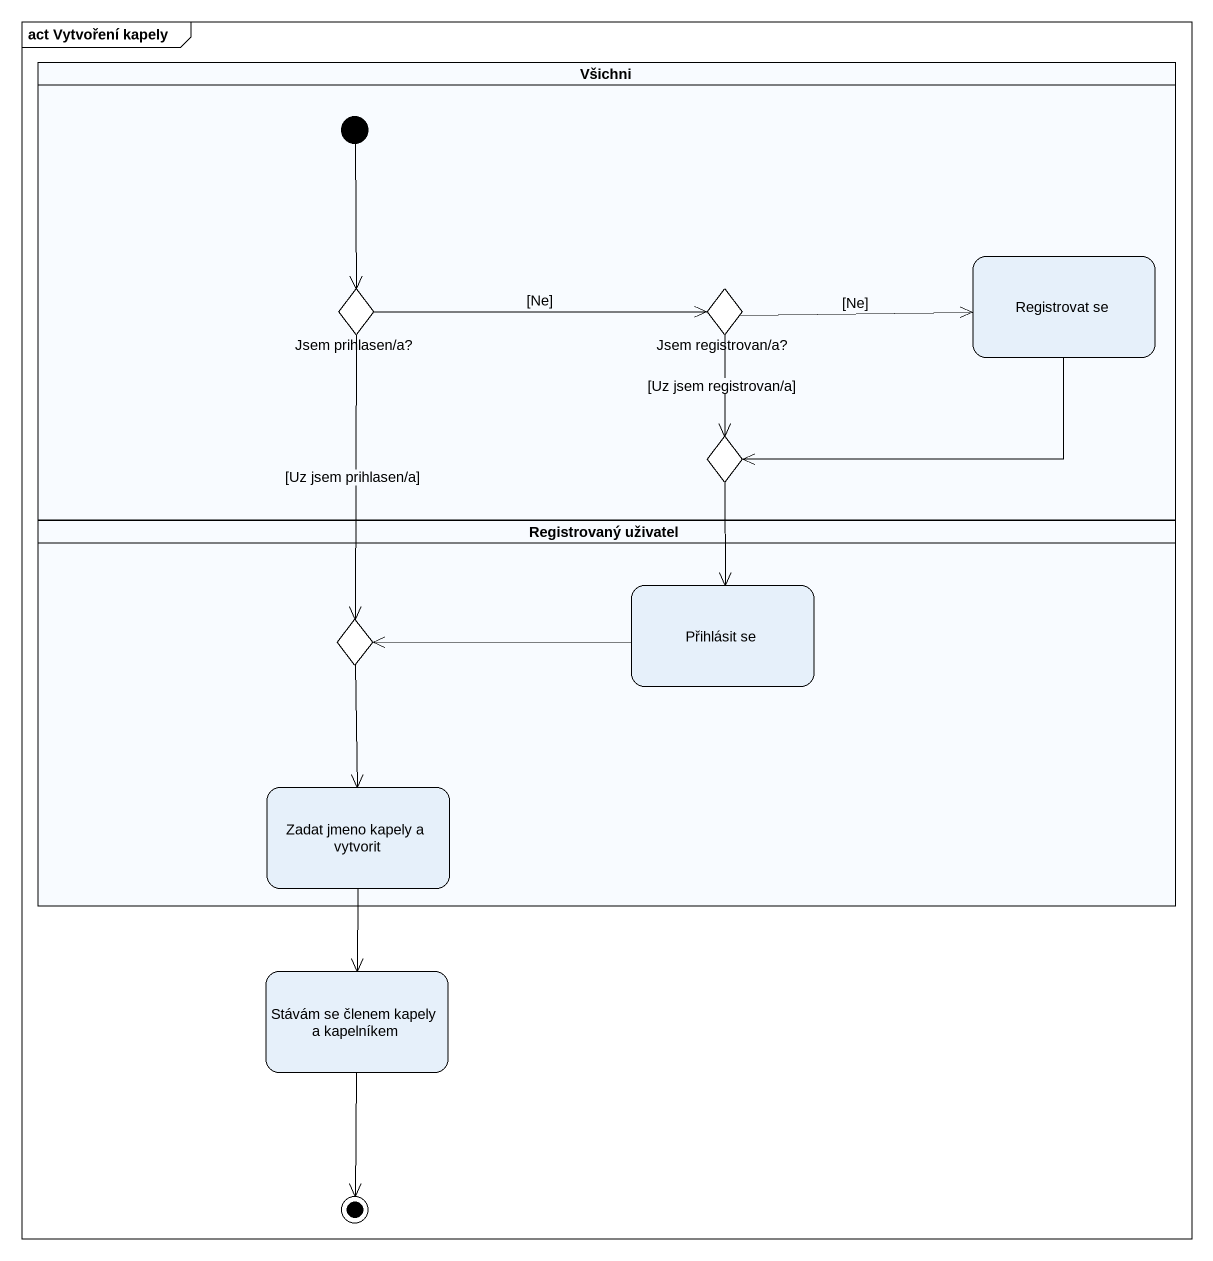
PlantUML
@startuml
mainframe act Vytvoření kapely
hide empty description
state Všichni <<partition>> {
  state "Registrovat se" as Registrovat_se
  state "Jsem prihlasen/a?" as Jsem_prihlasen_a <<choice>>
  state "Jsem registrovan/a?" as Jsem_registrovan_a <<choice>>
  state choice1 <<choice>>
  [*] --> Jsem_prihlasen_a
}
state "Registrovaný uživatel" as Registrovaný_uživatel <<partition>> {
  state "Přihlásit se" as Přihlásit_se
  state choice2 <<choice>>
  state "Zadat jmeno kapely a vytvorit" as Zadat_jmeno_kapely_a
}
state "Stávám se členem kapely a kapelníkem" as Stávám_se_členem_kapely_a
Registrovat_se -left-> choice1
Jsem_prihlasen_a -right-> Jsem_registrovan_a : [Ne]
Jsem_prihlasen_a --> choice2 : [Uz jsem prihlasen/a]
Jsem_registrovan_a -right-> Registrovat_se : [Ne]
Jsem_registrovan_a --> choice1 : [Uz jsem registrovan/a]
choice1 --> Přihlásit_se
Přihlásit_se -left-> choice2
choice2 --> Zadat_jmeno_kapely_a
Zadat_jmeno_kapely_a --> Stávám_se_členem_kapely_a
Stávám_se_členem_kapely_a --> [*]
@enduml
